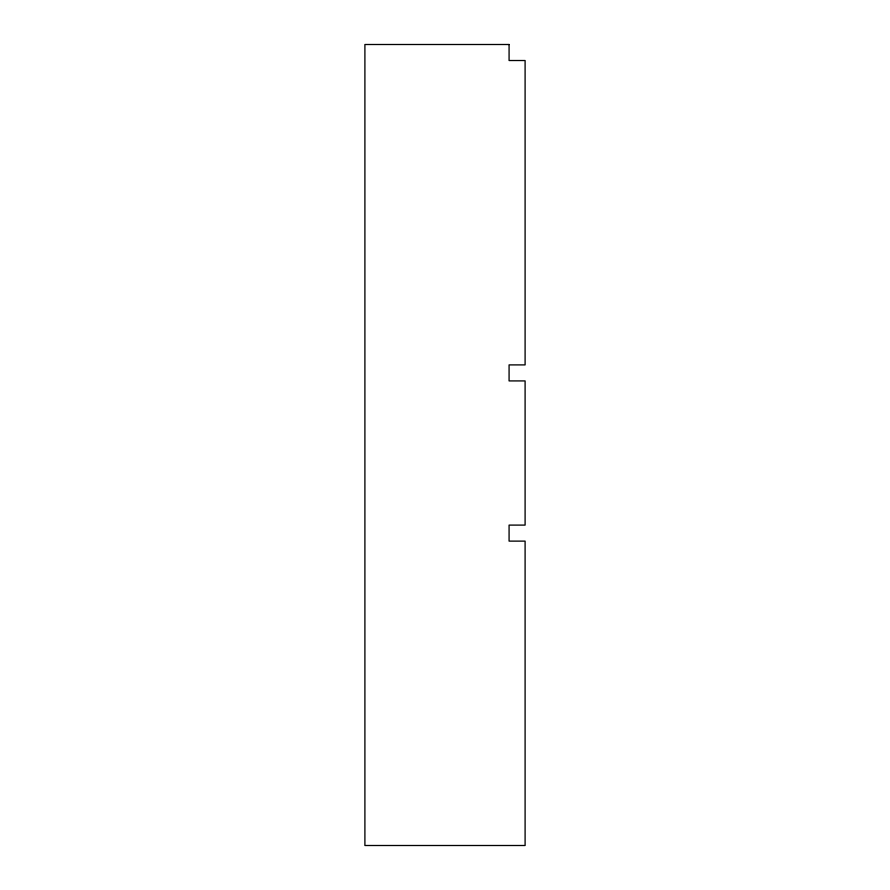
<?xml version="1.0" encoding="UTF-8"?>
<svg xmlns="http://www.w3.org/2000/svg" width="890" height="890" viewBox="0 0 890 890"><rect width="100%" height="100%" fill="white"/><g stroke="black" fill="none" stroke-linecap="round" stroke-linejoin="round"><path stroke-width="1.33" d="M509.08 44.5L364.9 44.5L364.9 845.5L525.1 845.5L525.1 541.12L509.08 541.12L509.08 525.1L525.1 525.1L525.1 380.92L509.08 380.92L509.08 364.9L525.1 364.9L525.1 60.52L509.08 60.52L509.08 44.5"/></g></svg>
